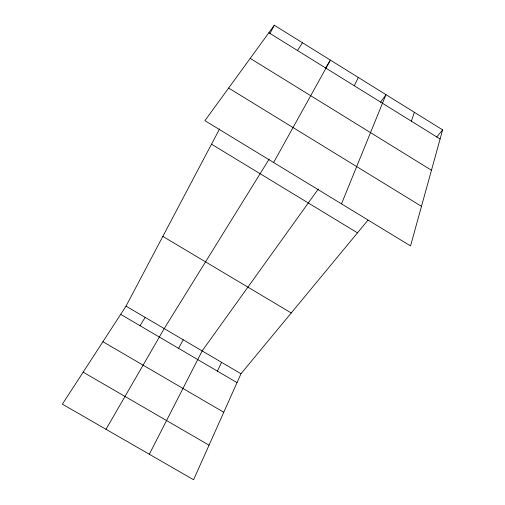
<?xml version="1.0" encoding="UTF-8"?>
<svg xmlns="http://www.w3.org/2000/svg" width="505" height="505" viewBox="0 0 505 505"><rect width="100%" height="100%" fill="white"/><g stroke="black" fill="none" stroke-linecap="round" stroke-linejoin="round"><path stroke-width="0.76" d="M442.632 129.873L410.54 245.922L204.91 120.676L274.31 25.25L442.632 129.873L436.699 137.051M411.367 121.187L414.378 112.312M341.487 203.862L385.984 94.662L380.568 102.218M367.993 220.142L240.986 373.757L193.585 479.75L62.367 404.158L126.023 306.137L219.618 128.844M354.295 85.768L358.279 77.442M217.409 371.131L221.613 362.356M149.316 454.248L202.164 350.918L318.327 188.977M269.929 33.551L274.31 25.25M178.574 348.33L183.227 339.783M273.622 162.528L330.434 60.133L325.523 68.055M106.012 429.3L164.226 328.603L269.197 159.05M140.049 325.712L145.156 317.392M297.483 50.513L302.445 42.736M83.148 372.16L209.045 445.183M102.919 341.715L223.766 412.263M126.023 306.137L240.986 373.757M120.689 314.344L237.015 382.645M162.837 236.397L291.24 312.974M211.513 144.196L357.49 232.849M228.632 88.053L421.486 206.337M250.221 58.372L431.466 170.242M268.856 32.749L440.101 139.02"/></g></svg>
